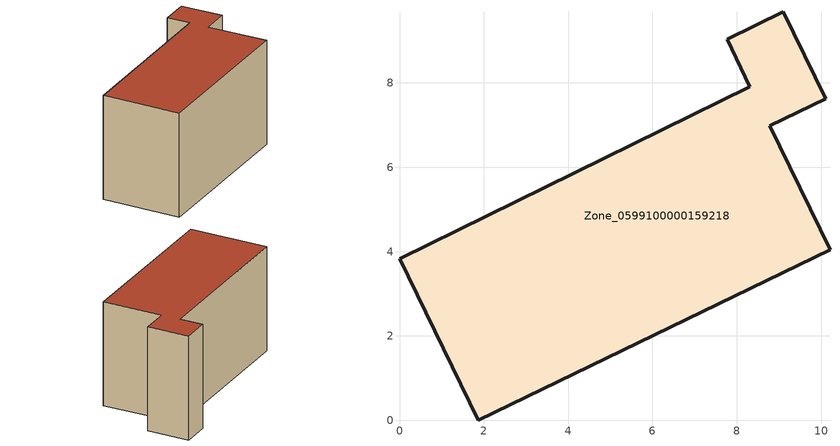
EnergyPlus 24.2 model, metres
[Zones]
Zone_0599100000159218
 floor ground (C_G): 7.77,9.04 9.1,9.69 10.11,7.62 8.78,6.98 10.21,4.05 1.87,0 0,3.83 8.31,7.91 z0
 wall outside (C_F): 8.78,6.98 10.11,7.62 9.1,9.69 7.77,9.04 8.31,7.91 0,3.83 1.87,0 10.21,4.05 8.78,6.98 z0:5.75
 roof outside (C_R): 1.87,0 10.21,4.05 8.78,6.98 10.11,7.62 9.1,9.69 7.77,9.04 8.31,7.91 0,3.83 z5.75
[BUILDING]
Pand.0599100000159218: North Axis=0; Terrain=City; Loads Convergence Tolerance Value=0.04; Temperature Convergence Tolerance Value=0.4; Solar Distribution=FullExterior; Maximum Number of Warmup Days=25; Minimum Number of Warmup Days=1
[Site:Location]
Rotterdam.The.Hague.AP_ZH_NLD Design_Conditions: Latitude=51.96; Longitude=4.45; Time Zone=1; Elevation=-4.5
[SITE:GROUNDTEMPERATURE:BUILDINGSURFACE]
18, 18, 18, 18, 18, 18, 18, 18, 18, 18, 18, 18
[MATERIAL] Thermal Absorptance=0.9; Solar Absorptance=0.7; Visible Absorptance=0.7
Name | Roughness | Thickness | Conductivity | Density | Specific Heat
G.TI.1946-1964 | MediumSmooth | 0.15 | 1 | 540 | 1210
F.TI.1946-1964 | Rough | 0.3 | 0.857143 | 1920 | 840
R.TI.1946-1964 | MediumRough | 0.2 | 0.277778 | 1500 | 1000
[CONSTRUCTION]
C_G: G.TI.1946-1964
C_F: F.TI.1946-1964
C_R: R.TI.1946-1964
[ZONE]
Zone_0599100000159218: Type=1; Multiplier=1; Ceiling Height=Autocalculate; Volume=Autocalculate; Floor Area=autocalculate; Part of Total Floor Area=Yes
[ZONEINFILTRATION:DESIGNFLOWRATE]
Infil_Zone_0599100000159218: Zone or ZoneList or Space or SpaceList=Zone_0599100000159218; Schedule=AlwaysOn; Design Flow Rate Calculation Method=Flow/Area; Flow Rate per Floor Area=0.003; Constant Term Coefficient=1; Temperature Term Coefficient=0; Velocity Term Coefficient=0; Velocity Squared Term Coefficient=0
[HVACTEMPLATE:ZONE:IDEALLOADSAIRSYSTEM]
Zone_0599100000159218: Maximum Heating Supply Air Temperature=50; Minimum Cooling Supply Air Temperature=13; Maximum Heating Supply Air Humidity Ratio=0.0156; Minimum Cooling Supply Air Humidity Ratio=0.0077; Heating Limit=NoLimit; Cooling Limit=NoLimit; Dehumidification Control Type=ConstantSensibleHeatRatio; Cooling Sensible Heat Ratio=0.7; Dehumidification Setpoint=60; Humidification Control Type=None; Humidification Setpoint=30; Outdoor Air Method=None; Outdoor Air Flow Rate per Person=0.00944; Outdoor Air Flow Rate per Zone Floor Area=0; Outdoor Air Flow Rate per Zone=0; Demand Controlled Ventilation Type=None; Outdoor Air Economizer Type=NoEconomizer; Heat Recovery Type=None; Sensible Heat Recovery Effectiveness=0.7; Latent Heat Recovery Effectiveness=0.65
[ZONECONTROL:THERMOSTAT]
ThermostatControl_Zone_0599100000159218: Zone or ZoneList=Zone_0599100000159218; Control Type Schedule=DualSetpointControlType; Control 1=Thermostat_Zone_0599100000159218; Temperature Difference Between Cutout And Setpoint=0
[THERMOSTATSETPOINT:DUALSETPOINT]
Thermostat_Zone_0599100000159218: Heating Setpoint Temperature Schedule=HeatingSetpoint_Zone_0599100000159218; Cooling Setpoint Temperature Schedule=CoolingSetpoint_Zone_0599100000159218
[SCHEDULE:COMPACT]
HeatingSetpoint_Zone_0599100000159218: Through: 12/31, For: AllDays, Until: 24:00, 21
CoolingSetpoint_Zone_0599100000159218: Through: 12/31, For: AllDays, Until: 24:00, 24
DualSetpointControlType: Through: 12/31, For: AllDays, Until: 24:00, 4
AlwaysOn: Through: 12/31, For: AllDays, Until: 24:00, 1
